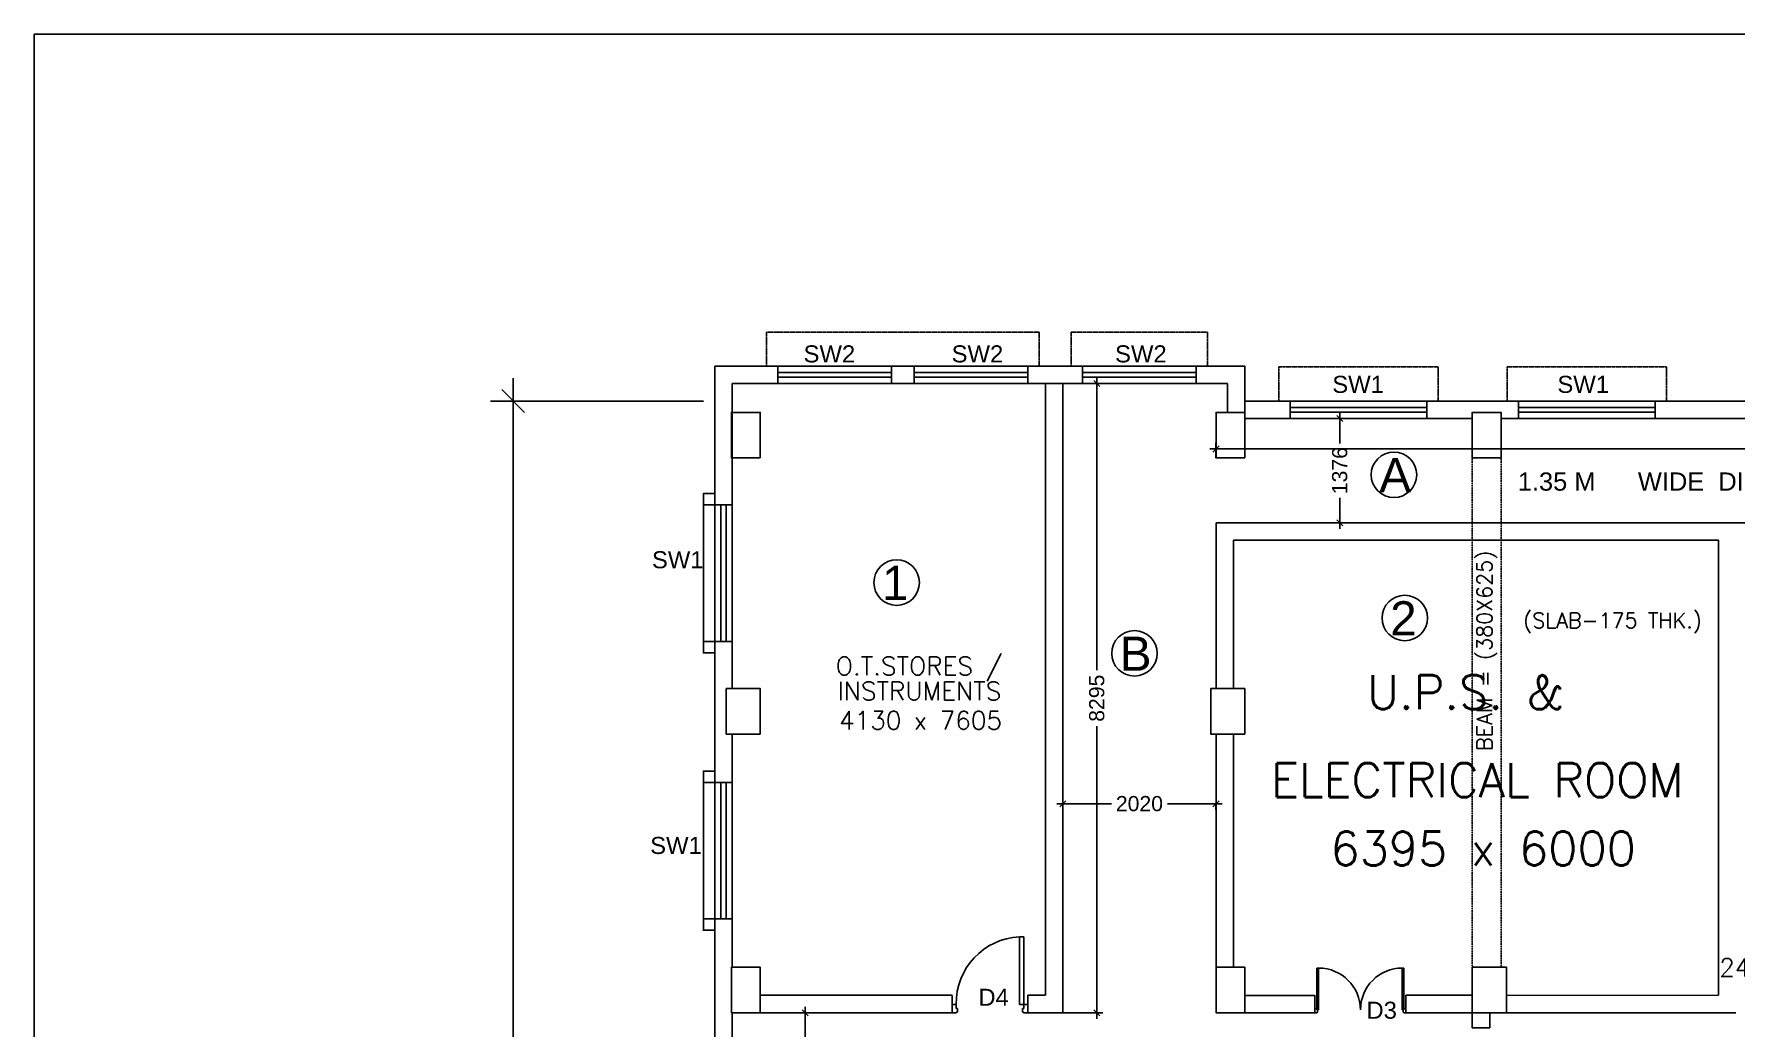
# Model space of a CAD drawing. Header units: inches. Extents: x 29 to 58722, y 13 to 52640.
# Drawn here: x 29 to 22475, y 39537 to 52640 of the extents above; entities that cross this region are included whole.
import ezdxf
from ezdxf.enums import TextEntityAlignment as Align

# ---------------------------------------------------------------- set-up
doc = ezdxf.new("R2010")
doc.units = ezdxf.units.IN
doc.header["$MEASUREMENT"] = 0
doc.linetypes.add('DASHED', pattern=[0.75, 0.5, -0.25])
for name, color, linetype in [('BEAMS', 1, 'Continuous'), ('Cal Hat', 8, 'Continuous'), ('chajja', 7, 'Continuous'), ('DIM', 8, 'Continuous'), ('DIMEN', 5, 'Continuous'), ('DOOR', 32, 'Continuous'), ('Ele Proje.', 7, 'Continuous'), ('Fixed Glass', 171, 'Continuous'), ('joinery', 7, 'Continuous'), ('LA-column', 3, 'Continuous'), ('TEXT', 6, 'Continuous'), ('Walls', 7, 'Continuous'), ('WIN', 151, 'Continuous')]:
    doc.layers.add(name, color=color, linetype=linetype)
doc.styles.add('ari', font='arial.ttf')
doc.styles.add('ARIAL', font='arial.ttf')
doc.styles.add('ROMANS', font='romans.shx')
doc.dimstyles.new('int. dim', dxfattribs={"dimtxt": 450, "dimasz": 80, "dimexe": 80, "dimexo": 0, "dimgap": 70, "dimtad": 0, "dimdec": 0, "dimzin": 12, "dimdsep": 46, "dimtxsty": 'ari', "dimblk": 'OBLIQUE', "dimcen": 2, "dimdle": 80, "dimclrd": 256, "dimclre": 256, "dimclrt": 6, "dimadec": 0, "dimazin": 0, "dimtfac": 1, "dimtdec": 0, "dimtix": 1, "dimtmove": 2, "dimatfit": 3, "dimfxl": 1, "dimtolj": 1, "dimtzin": 0, "dimlwd": -1, "dimlwe": -1, "dimarcsym": 0})
doc.dimstyles.new('STANDARD$0', dxfattribs={"dimscale": 0, "dimtxt": 150, "dimasz": 125, "dimexe": 0.75, "dimexo": 1, "dimgap": 25, "dimtad": 1, "dimdec": 0, "dimdsep": 46, "dimtxsty": 'Standard', "dimblk1": 'DOT', "dimblk2": 'DOT', "dimsah": 1, "dimcen": 2.5, "dimclrd": 1, "dimclre": 1, "dimclrt": 3, "dimadec": 0, "dimazin": 0, "dimtfac": 1, "dimtdec": 0, "dimtmove": 0, "dimatfit": 3, "dimldrblk": 'DOT', "dimfxl": 1, "dimtolj": 1, "dimtzin": 0, "dimarcsym": 0})

# ---------------------------------------------------------------- blocks, each defined once
blk = doc.blocks.new('_Oblique')
at = {"color": 0, "linetype": 'ByBlock', "lineweight": -2}
blk.add_line((-0.5, -0.5), (0.5, 0.5), dxfattribs=at)
blk = doc.blocks.new('*D46')
at = {"layer": 'Defpoints', "color": 0}
for p in [(6349, 47802), (8857, 47802, 3), (8857, 11362, 3)]:
    blk.add_point(p, dxfattribs=at)
at = {"layer": 'DIM', "color": 8}
for p, q in [((6349, 48102), (6349, 31274)), ((8857, 47802), (6049, 47802)), ((6349, 11062), (6349, 27889)), ((8857, 11362), (6049, 11362))]:
    blk.add_line(p, q, dxfattribs=at)
at = {"layer": 'DIM', "color": 8, "xscale": 300, "yscale": 300, "zscale": 300}
for p, rotation in [((6349, 47802), 90), ((6349, 11362), 270)]:
    blk.add_blockref('_Oblique', p, dxfattribs=dict(at, rotation=rotation))
at = {"layer": 'DIM', "color": 7, "insert": (6349, 29582), "char_height": 750, "attachment_point": 5, "rotation": 90, "style": 'ari'}
blk.add_mtext('\\A1;36.44m', dxfattribs=at)
blk = doc.blocks.new('Z$W@#1275')
at = {"layer": 'DOOR'}
for p, q in [((73, 1500), (0, 1500)), ((0, 1500), (0, 1467)), ((0, 1467), (2, 1467)), ((11, 1456), (11, 1458)), ((11, 1456), (47, 1456)), ((47, 1467), (736, 1467)), ((47, 1467), (47, 1439)), ((47, 1456), (47, 1467)), ((47, 1467), (73, 1467)), ((47, 1439), (736, 1439)), ((73, 1467), (73, 1500)), ((736, 1467), (736, 1439)), ((0, 33), (2, 33)), ((0, 0), (0, 33)), ((73, 0), (0, 0)), ((11, 44), (11, 42)), ((11, 44), (47, 44)), ((47, 61), (736, 61)), ((47, 33), (47, 61)), ((47, 44), (47, 33)), ((47, 33), (736, 33)), ((47, 33), (73, 33)), ((73, 33), (73, 0)), ((736, 33), (736, 61))]:
    blk.add_line(p, q, dxfattribs=at)
for centre, start, end in [((11, 1467), 180, 270), ((11, 33), 90, 180)]:
    blk.add_arc(centre, 9.13, start, end, dxfattribs=at)
at = {"layer": 'DOOR', "color": 145}
for centre, start, end in [((47, 1439), 270, 0), ((47, 61), 0, 90)]:
    blk.add_arc(centre, 689, start, end, dxfattribs=at)
blk = doc.blocks.new('*D47')
at = {"layer": 'Defpoints', "color": 0}
for p in [(6349, 47802), (8857, 47802, 18), (9007, 11362, 3)]:
    blk.add_point(p, dxfattribs=at)
at = {"layer": 'DIM', "color": 8}
for p, q in [((6349, 48102), (6349, 31274)), ((8857, 47802), (6049, 47802)), ((6349, 11062), (6349, 27889)), ((9007, 11362), (6049, 11362))]:
    blk.add_line(p, q, dxfattribs=at)
at = {"layer": 'DIM', "color": 8, "xscale": 300, "yscale": 300, "zscale": 300}
for p, rotation in [((6349, 47802), 90), ((6349, 11362), 270)]:
    blk.add_blockref('_Oblique', p, dxfattribs=dict(at, rotation=rotation))
at = {"layer": 'DIM', "color": 7, "insert": (6349, 29582), "char_height": 750, "attachment_point": 5, "rotation": 90, "style": 'ari'}
blk.add_mtext('\\A1;36.44m', dxfattribs=at)
blk = doc.blocks.new('1000')
at = {"layer": 'DOOR'}
for p, q in [((0, -100), (0, 0)), ((0, 0), (50, 0)), ((50, -100), (0, -100)), ((50, 0), (50, -2)), ((63, -49), (50, -49)), ((50, -49), (50, -100)), ((50, -100), (50, -901)), ((100, -100), (50, -100)), ((63, -13), (61, -13)), ((63, -13), (63, -49)), ((100, -901), (100, -100)), ((837, -13), (837, -49)), ((837, -13), (839, -13)), ((837, -49), (850, -49)), ((850, 0), (850, -2)), ((900, 0), (850, 0)), ((850, -49), (850, -100)), ((850, -100), (900, -100)), ((900, -100), (900, 0)), ((50, -901), (100, -901))]:
    blk.add_line(p, q, dxfattribs=at)
for centre, major_axis, start_param, end_param in [((50, -13), (-7.95, 7.95), 3.926991, 5.497787), ((850, -13), (7.95, 7.95), 0.785398, 2.356194)]:
    blk.add_ellipse(centre, major_axis=major_axis, ratio=1, start_param=start_param, end_param=end_param, dxfattribs=at)
at = {"layer": 'DOOR', "color": 145}
blk.add_ellipse((64, -115), major_axis=(-520, 590), ratio=1, start_param=2.464943, end_param=4.009476, dxfattribs=at)
blk = doc.blocks.new('A$C72AE6952')
at = {"layer": 'Walls'}
for p, q in [((6990, 610, -15), (0, 610, -15)), ((6990, 0, -15), (6990, 610, -15)), ((6760, 380, -15), (230, 380, -15)), ((6760, 0, -15), (6760, 380, -15))]:
    blk.add_line(p, q, dxfattribs=at)
blk = doc.blocks.new('*D50')
at = {"layer": 'BEAMS'}
for p, q in [((15537, 47170), (23074, 47170)), ((15617, 47052), (15617, 47250)), ((31485, 47170), (23948, 47170)), ((31405, 47052), (31405, 47250))]:
    blk.add_line(p, q, dxfattribs=at)
at = {"layer": 'Defpoints', "color": 0}
for p in [(31405, 47170), (15617, 47052, 2), (31405, 47052)]:
    blk.add_point(p, dxfattribs=at)
at = {"layer": 'BEAMS', "xscale": 80, "yscale": 80, "zscale": 80, "rotation": 180}
blk.add_blockref('_Oblique', (15617, 47170), dxfattribs=at)
at = {"layer": 'BEAMS', "xscale": 80, "yscale": 80, "zscale": 80}
blk.add_blockref('_Oblique', (31405, 47170), dxfattribs=at)
at = {"layer": 'BEAMS', "color": 6, "insert": (23511, 47170), "char_height": 200, "attachment_point": 5, "style": 'ari'}
blk.add_mtext('\\A1;15788', dxfattribs=at)
blk = doc.blocks.new('*D51')
at = {"layer": 'BEAMS'}
for p, q in [((17249, 47652), (17249, 47243)), ((17249, 47572), (17169, 47572)), ((17249, 46116), (17249, 46525)), ((17249, 46196), (17169, 46196))]:
    blk.add_line(p, q, dxfattribs=at)
at = {"layer": 'Defpoints', "color": 0}
for p in [(17249, 47572), (17249, 46196, 2), (17249, 46196)]:
    blk.add_point(p, dxfattribs=at)
at = {"layer": 'BEAMS', "xscale": 80, "yscale": 80, "zscale": 80}
for p, rotation in [((17249, 47572), 90), ((17249, 46196), 270)]:
    blk.add_blockref('_Oblique', p, dxfattribs=dict(at, rotation=rotation))
at = {"layer": 'BEAMS', "color": 6, "insert": (17249, 46884), "char_height": 200, "attachment_point": 5, "rotation": 90, "style": 'ari'}
blk.add_mtext('\\A1;1376', dxfattribs=at)
blk = doc.blocks.new('*D52')
at = {"layer": 'BEAMS'}
for p, q in [((13517, 42493), (14237, 42493)), ((13597, 42493), (13597, 42573)), ((15697, 42493), (14977, 42493)), ((15617, 42493), (15617, 42413))]:
    blk.add_line(p, q, dxfattribs=at)
at = {"layer": 'Defpoints', "color": 0}
for p in [(13597, 42493), (15617, 42493, 1), (15617, 42493)]:
    blk.add_point(p, dxfattribs=at)
at = {"layer": 'BEAMS', "xscale": 80, "yscale": 80, "zscale": 80, "rotation": 180}
blk.add_blockref('_Oblique', (13597, 42493), dxfattribs=at)
at = {"layer": 'BEAMS', "xscale": 80, "yscale": 80, "zscale": 80}
blk.add_blockref('_Oblique', (15617, 42493), dxfattribs=at)
at = {"layer": 'BEAMS', "color": 6, "insert": (14607, 42493), "char_height": 200, "attachment_point": 5, "style": 'ari'}
blk.add_mtext('\\A1;2020', dxfattribs=at)
blk = doc.blocks.new('*D53')
at = {"layer": 'BEAMS'}
for p, q in [((14045, 48112), (14045, 44254)), ((13597, 48032), (14125, 48032)), ((14045, 39657), (14045, 43515)), ((13597, 39737), (14125, 39737))]:
    blk.add_line(p, q, dxfattribs=at)
at = {"layer": 'Defpoints', "color": 0}
for p in [(13597, 48032), (13597, 39737), (14045, 39737)]:
    blk.add_point(p, dxfattribs=at)
at = {"layer": 'BEAMS', "xscale": 80, "yscale": 80, "zscale": 80}
for p, rotation in [((14045, 48032), 90), ((14045, 39737), 270)]:
    blk.add_blockref('_Oblique', p, dxfattribs=dict(at, rotation=rotation))
at = {"layer": 'BEAMS', "color": 6, "insert": (14045, 43884), "char_height": 200, "attachment_point": 5, "rotation": 90, "style": 'ari'}
blk.add_mtext('\\A1;8295', dxfattribs=at)
blk = doc.blocks.new('*D54')
at = {"layer": 'BEAMS'}
for p, q in [((10198, 39737), (10118, 39737)), ((10198, 39817), (10198, 38907)), ((10198, 37257), (10198, 38167)), ((10198, 37337), (10118, 37337))]:
    blk.add_line(p, q, dxfattribs=at)
at = {"layer": 'Defpoints', "color": 0}
for p in [(10198, 39737), (10198, 37337, 2), (10198, 37337)]:
    blk.add_point(p, dxfattribs=at)
at = {"layer": 'BEAMS', "xscale": 80, "yscale": 80, "zscale": 80}
for p, rotation in [((10198, 39737), 90), ((10198, 37337), 270)]:
    blk.add_blockref('_Oblique', p, dxfattribs=dict(at, rotation=rotation))
at = {"layer": 'BEAMS', "color": 6, "insert": (10198, 38537), "char_height": 200, "attachment_point": 5, "rotation": 90, "style": 'ari'}
blk.add_mtext('\\A1;2400', dxfattribs=at)

msp = doc.modelspace()

# ---------------------------------------------------------------- linework, layer by layer
msp.add_lwpolyline([(9006.942, 48261.749), (15997.077, 48261.749), (15997.077, 47801.721), (49686.991, 47801.69)])
at = {"layer": 'BEAMS', "linetype": 'DASHED'}
for p, q in [((18996.901, 47051.749, 2.612), (18996.901, 40336.704, 2.612)), ((19376.901, 47051.749, 2.612), (19376.901, 40336.704, 2.612))]:
    msp.add_line(p, q, dxfattribs=at)
at = {"layer": 'BEAMS', "color": 6}
msp.add_lwpolyline([(28.849, 52640.385), (58722.019, 52640.385), (58722.019, 6039.12), (28.849, 6039.12)], close=True, dxfattribs=at)
at = {"layer": 'Cal Hat', "color": 1, "lineweight": 25}
for centre in [(17963.555, 46829.904), (11404.976, 45408.44), (18106.934, 44941.528), (14541.169, 44475.276)]:
    msp.add_circle(centre, 300, dxfattribs=at)
at = {"layer": 'chajja', "color": 8}
for p, q in [((8856.851, 46431.783), (8856.851, 44631.783)), ((8856.851, 42774.261), (8856.851, 40974.261))]:
    msp.add_line(p, q, dxfattribs=at)
at = {"layer": 'chajja', "color": 7, "linetype": 'DASHED', "ltscale": 0.5}
for points in [[(13286.983, 48261.749), (13286.983, 48711.749), (9686.942, 48711.749), (9686.942, 48261.749)], [(15507.077, 48261.749), (15507.077, 48711.749), (13707.077, 48711.749), (13707.077, 48261.749)], [(16446.989, 47801.722), (16446.989, 48251.722), (18546.989, 48251.722), (18546.989, 47801.722)], [(19456.873, 47801.722), (19456.873, 48251.722), (21556.873, 48251.722), (21556.873, 47801.722)]]:
    msp.add_lwpolyline(points, dxfattribs=at)
at = {"layer": 'Ele Proje.'}
for points in [[(9006.85, 46581.783), (8856.851, 46581.783), (8856.851, 46431.783), (9006.85, 46431.783)], [(9006.85, 44631.783), (8856.851, 44631.783), (8856.851, 44481.783), (9006.85, 44481.783)], [(9006.85, 42924.261), (8856.851, 42924.261), (8856.851, 42774.261), (9006.85, 42774.261)], [(9006.85, 40974.261), (8856.851, 40974.261), (8856.851, 40824.261), (9006.85, 40824.261)]]:
    msp.add_lwpolyline(points, dxfattribs=at)
at = {"layer": 'Fixed Glass'}
for points in [[(9006.852, 46431.783), (9006.852, 44631.783), (9236.852, 44631.783), (9236.852, 46431.783)], [(9088.193, 46431.783), (9088.193, 44631.783), (9155.511, 44631.783), (9155.511, 46431.783)], [(9006.852, 42774.261), (9006.852, 40974.261), (9236.852, 40974.261), (9236.852, 42774.261)], [(9088.193, 42774.261), (9088.193, 40974.261), (9155.511, 40974.261), (9155.511, 42774.261)]]:
    msp.add_lwpolyline(points, close=True, dxfattribs=at)
at = {"layer": 'LA-column', "color": 2}
msp.add_lwpolyline([(9606.942, 47051.732), (9606.942, 47651.732), (9226.942, 47651.732), (9226.942, 47051.732)], close=True, dxfattribs=at)
for points, elevation in [([(15997.077, 47051.732), (15997.077, 47651.732), (15617.077, 47651.732), (15617.077, 47051.732)], 2.39), ([(19376.901, 47051.749), (19376.901, 47651.749), (18996.901, 47651.749), (18996.901, 47051.749)], 2.612), ([(9606.942, 43411.837), (9606.942, 44011.837), (9156.942, 44011.837), (9156.942, 43411.837)], 2.092), ([(15997.077, 43411.837), (15997.077, 44011.837), (15547.077, 44011.837), (15547.077, 43411.837)], -0.302), ([(9606.942, 39736.704), (9606.942, 40336.704), (9226.942, 40336.704), (9226.942, 39736.704)], 2.612), ([(15997.077, 39736.704), (15997.077, 40336.704), (15617.077, 40336.704), (15617.077, 39736.704)], 2.612), ([(19446.901, 39736.704), (19446.901, 40336.704), (18996.901, 40336.704), (18996.901, 39736.704)], 2.612)]:
    msp.add_lwpolyline(points, close=True, dxfattribs=dict(at, elevation=elevation))
at = {"layer": 'Walls'}
for p, q in [((9006.852, 48261.796), (9006.852, 37336.64)), ((9236.852, 48031.796), (9236.852, 44011.837)), ((13367.07, 39966.716), (13367.07, 48031.749)), ((13597.077, 39736.71), (13597.077, 48031.749)), ((24874.552, 47801.721), (15997.077, 47801.721)), ((18996.901, 47571.721), (15997.077, 47571.721)), ((24874.552, 47571.721), (19376.901, 47571.721)), ((15617.077, 44011.837, -0.302), (15617.077, 46196.243, 2.612)), ((15617.077, 46196.243, 2.612), (31404.991, 46195.545)), ((9236.852, 43411.837), (9236.852, 40336.685)), ((9236.852, 39736.685), (9236.852, 37336.64))]:
    msp.add_line(p, q, dxfattribs=at)
at = {"layer": 'Walls', "linetype": 'Continuous'}
for p, q in [((15847.077, 45966.231, -5.131), (15847.077, 44011.837, -0.302)), ((22244.549, 39966.69, 1.402), (22244.548, 45965.911, 7.743)), ((15617.077, 43411.837, -0.302), (15617.077, 40336.704, 2.612)), ((15847.077, 43411.837, -0.302), (15847.077, 40336.704, 2.612)), ((9606.852, 39966.814), (12136.62, 39966.748)), ((12136.601, 39966.601), (12136.62, 39736.593)), ((13136.986, 39966.681), (13137.004, 39736.673)), ((13137.004, 39966.722), (13367.07, 39966.716)), ((16922.202, 39736.721, 2.283), (16922.202, 39966.718, 2.283)), ((18122.202, 39736.721, 2.283), (18122.202, 39966.748, 2.283)), ((22244.549, 39966.69, 2.409), (19446.901, 39966.647, -0.289)), ((9606.852, 39736.814), (12136.62, 39736.748)), ((13137.004, 39736.722), (13597.077, 39736.71)), ((18996.993, 39536.658), (18996.993, 39736.739)), ((19227.001, 39736.739), (19227.001, 39536.658)), ((22474.549, 39737.051, 3.785), (19446.901, 39737.004, 0.865)), ((19227.001, 39536.658), (18996.993, 39536.658))]:
    msp.add_line(p, q, dxfattribs=at)
at = {"layer": 'Walls', "elevation": 7.743}
for points in [[(15847.077, 45966.242), (22244.548, 45965.905)], [(15997.066, 39966.588), (16922.202, 39966.636)], [(18122.202, 39966.696), (18996.981, 39966.739)], [(15997.077, 39736.588), (16922.214, 39736.636)], [(18122.202, 39736.696), (18996.993, 39736.739)]]:
    msp.add_lwpolyline(points, dxfattribs=at)
at = {"layer": 'WIN', "linetype": 'Continuous'}
for points in [[(9836.942, 48261.749), (11336.942, 48261.749), (11336.942, 48031.749), (9836.942, 48031.749)], [(13136.983, 48261.749), (11636.983, 48261.749), (11636.983, 48031.749), (13136.983, 48031.749)], [(13857.077, 48261.749), (15357.077, 48261.749), (15357.077, 48031.749), (13857.077, 48031.749)], [(9836.942, 48178.966), (11336.942, 48178.966), (11336.942, 48114.533), (9836.942, 48114.533)], [(13136.983, 48178.966), (11636.983, 48178.966), (11636.983, 48114.533), (13136.983, 48114.533)], [(13857.077, 48178.966), (15357.077, 48178.966), (15357.077, 48114.533), (13857.077, 48114.533)], [(18396.989, 47801.722), (16596.989, 47801.722), (16596.989, 47571.721), (18396.989, 47571.721)], [(18396.989, 47718.938), (16596.989, 47718.938), (16596.989, 47654.505), (18396.989, 47654.505)], [(21406.873, 47801.722), (19606.873, 47801.722), (19606.873, 47571.721), (21406.873, 47571.721)], [(21406.873, 47718.938), (19606.873, 47718.938), (19606.873, 47654.505), (21406.873, 47654.505)]]:
    msp.add_lwpolyline(points, close=True, dxfattribs=at)

# ---------------------------------------------------------------- block references
msp.add_blockref('A$C72AE6952', (9006.942, 47651.733, 14.83))
at = {"layer": 'DIMEN', "xscale": 0.8000117540359497, "yscale": 0.8000117540359497, "zscale": 0.8000117540359497, "rotation": 90}
msp.add_blockref('Z$W@#1275', (18122.202, 39736.721, 2.283), dxfattribs=at)
at = {"layer": 'DOOR', "linetype": 'Continuous', "xscale": 1.111537974327832, "yscale": 1.111537974327803, "zscale": 1.111537974327832, "rotation": 180.0000132497456}
msp.add_blockref('1000', (13137.004, 39736.722), dxfattribs=at)

# ---------------------------------------------------------------- texts
at = {"layer": 'BEAMS', "insert": (19058.463, 44508.611), "char_height": 200, "width": 4121.57807, "attachment_point": 2, "rotation": 90, "style": 'ROMANS'}
msp.add_mtext('BEAM = (380X625)', dxfattribs=at)
at = {"layer": 'Cal Hat', "color": 1, "style": 'ARIAL'}
for s, p in [('A', (17769.951, 46600.49)), ('1', (11211.372, 45179.025)), ('2', (17913.33, 44712.113)), ('B', (14347.566, 44245.861))]:
    msp.add_text(s, height=450.295, dxfattribs=at).set_placement(p)
at = {"layer": 'joinery', "style": 'ari'}
for s, p in [('SW2', (10518.367, 48311.256)), ('SW2', (12470.935, 48311.256)), ('SW2', (14626.31, 48311.256)), ('SW1', (17491.337, 47909.457)), ('SW1', (20459.948, 47909.457)), ('SW1', (8518.711, 45597.112)), ('SW1', (8495.24, 41830.176)), ('D3', (17802.356, 39657.644, 2.283))]:
    msp.add_text(s, height=225, dxfattribs=at).set_placement(p, align=Align.CENTER)
msp.add_text('D4', height=225, dxfattribs=at).set_placement((12482.922, 39828.527))
at = {"layer": 'TEXT', "color": 7}
for s, height, style, p in [('1.35 M      WIDE  DIRTY CORRIDOR', 240, 'ARIAL', (22381.867, 46620.541, 2.612)), ('O.T.STORES /', 240, 'ROMANS', (11702.688, 44188.548)), ('INSTRUMENTS', 240, 'ROMANS', (11706.252, 43859.264)), ('U.P.S. & ', 450, 'ROMANS', (19063.613, 43739.689)), ('4130 x 7605', 240, 'ROMANS', (11720.585, 43471.357)), ('ELECTRICAL ROOM', 450, 'ROMANS', (19063.613, 42579.763)), ('6395 x 6000', 450, 'ROMANS', (19140.915, 41677.166)), ('2400 x 2400', 240, 'ROMANS', (23328.7, 40214.28))]:
    msp.add_text(s, height=height, dxfattribs=dict(at, style=style)).set_placement(p, align=Align.CENTER)
at = {"layer": 'TEXT', "color": 7, "insert": (20846.866, 45009.413), "char_height": 200, "width": 2630.57143, "attachment_point": 2, "style": 'ROMANS'}
msp.add_mtext('(SLAB-175 THK.)', dxfattribs=at)

# ---------------------------------------------------------------- dimensions: what is measured, and where the dimension line sits
at = {"layer": 'BEAMS'}
for base, p1, p2, picture, middle in [((14044.763, 39736.71), (13597.077, 48031.749), (13597.077, 39736.71), '*D53', (14044.763, 43884.23)), ((17249.262, 46196.171), (17249.322, 47571.721), (17249.262, 46196.171, 2.342), '*D51', (17249.262, 46883.946)), ((10198.066, 37336.627), (10198.066, 39736.799), (10198.066, 37336.627, 2.39), '*D54', (10198.066, 38536.713))]:
    dim = msp.add_linear_dim(base=base, p1=p1, p2=p2, angle=90, dimstyle='int. dim', override={"dimtxt": 200, "dimarcsym": 1}, dxfattribs=at)
    dim.commit()
    dim.dimension.update_dxf_attribs({"geometry": picture, "text_midpoint": middle})
for base, p1, p2, picture, middle in [((31404.991, 47170.437), (15617.077, 47051.732, 2.39), (31404.991, 47051.735), '*D50', (23511.034, 47170.437)), ((15617.077, 42493.06), (13597.077, 42493.059), (15617.077, 42493.06, 0.569), '*D52', (14607.077, 42493.06))]:
    dim = msp.add_linear_dim(base=base, p1=p1, p2=p2, dimstyle='int. dim', override={"dimtxt": 200, "dimarcsym": 1}, dxfattribs=at)
    dim.commit()
    dim.dimension.update_dxf_attribs({"geometry": picture, "text_midpoint": middle})
at = {"layer": 'DIM'}
for base, p1, p2, picture, middle in [((6348.822, 47801.721, -2.749), (9006.942, 11361.518), (8856.942, 47801.721, 15.404), '*D47', (6348.822, 29581.62, -2.749)), ((6348.909, 47801.721, -2.749), (8856.942, 11361.598), (8856.852, 47801.721), '*D46', (6348.909, 29581.66, -2.749))]:
    dim = msp.add_linear_dim(base=base, p1=p1, p2=p2, angle=270, dimstyle='STANDARD$0', override={"dimscale": 1, "dimtxt": 750, "dimasz": 300, "dimexe": 300, "dimexo": 0, "dimgap": 1, "dimtad": 0, "dimdec": 2, "dimlfac": 0.001, "dimzin": 0, "dimpost": 'm', "dimtxsty": 'ari', "dimblk1": 'Oblique', "dimblk2": 'Oblique', "dimcen": 0, "dimdle": 300, "dimclrd": 8, "dimclre": 8, "dimclrt": 7, "dimadec": 2, "dimtdec": 2, "dimtmove": 2, "dimfxl": 0.75, "dimfrac": 1, "dimlwd": 65535, "dimlwe": 65535}, dxfattribs=at)
    dim.commit()
    dim.dimension.update_dxf_attribs({"geometry": picture, "text_midpoint": middle})

doc.saveas('drawing.dxf')
